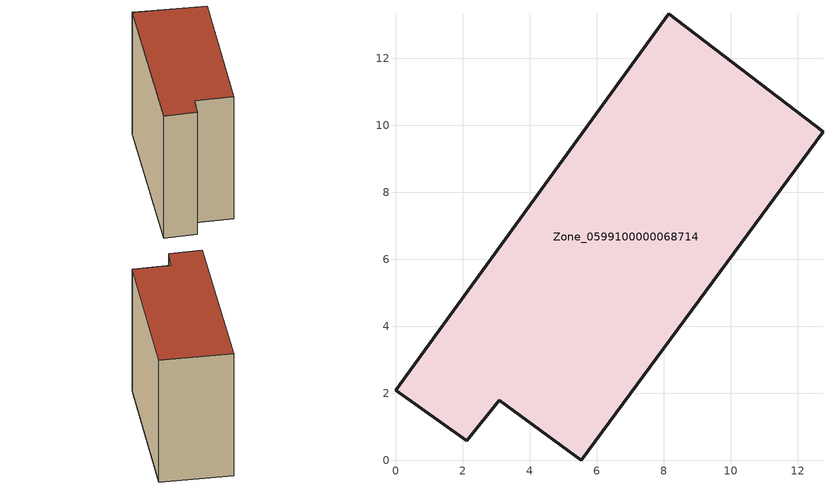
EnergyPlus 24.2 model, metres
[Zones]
Zone_0599100000068714
 floor ground (C_G): 0,2.09 8.16,13.33 12.76,9.81 5.55,0 3.1,1.8 2.13,0.58 z0
 wall outside (C_F): 8.16,13.33 0,2.09 2.13,0.58 3.1,1.8 5.55,0 12.76,9.81 8.16,13.33 z0:11.43
 roof outside (C_R): 12.76,9.81 8.16,13.33 0,2.09 2.13,0.58 3.1,1.8 5.55,0 z11.43
[BUILDING]
Pand.0599100000068714: North Axis=0; Terrain=City; Loads Convergence Tolerance Value=0.04; Temperature Convergence Tolerance Value=0.4; Solar Distribution=FullExterior; Maximum Number of Warmup Days=25; Minimum Number of Warmup Days=1
[Site:Location]
Rotterdam.The.Hague.AP_ZH_NLD Design_Conditions: Latitude=51.96; Longitude=4.45; Time Zone=1; Elevation=-4.5
[SITE:GROUNDTEMPERATURE:BUILDINGSURFACE]
18, 18, 18, 18, 18, 18, 18, 18, 18, 18, 18, 18
[MATERIAL] Thermal Absorptance=0.9; Solar Absorptance=0.7; Visible Absorptance=0.7
Name | Roughness | Thickness | Conductivity | Density | Specific Heat
G.TI.1946 | MediumSmooth | 0.15 | 1 | 540 | 1210
F.TI.1946 | Rough | 0.3 | 0.857143 | 1920 | 840
R.TI.1946 | MediumRough | 0.2 | 0.1 | 1500 | 1000
[CONSTRUCTION]
C_G: G.TI.1946
C_F: F.TI.1946
C_R: R.TI.1946
[ZONE]
Zone_0599100000068714: Type=1; Multiplier=1; Ceiling Height=Autocalculate; Volume=Autocalculate; Floor Area=autocalculate; Part of Total Floor Area=Yes
[ZONEINFILTRATION:DESIGNFLOWRATE]
Infil_Zone_0599100000068714: Zone or ZoneList or Space or SpaceList=Zone_0599100000068714; Schedule=AlwaysOn; Design Flow Rate Calculation Method=Flow/Area; Flow Rate per Floor Area=0.003; Constant Term Coefficient=1; Temperature Term Coefficient=0; Velocity Term Coefficient=0; Velocity Squared Term Coefficient=0
[HVACTEMPLATE:ZONE:IDEALLOADSAIRSYSTEM]
Zone_0599100000068714: Maximum Heating Supply Air Temperature=50; Minimum Cooling Supply Air Temperature=13; Maximum Heating Supply Air Humidity Ratio=0.0156; Minimum Cooling Supply Air Humidity Ratio=0.0077; Heating Limit=NoLimit; Cooling Limit=NoLimit; Dehumidification Control Type=ConstantSensibleHeatRatio; Cooling Sensible Heat Ratio=0.7; Dehumidification Setpoint=60; Humidification Control Type=None; Humidification Setpoint=30; Outdoor Air Method=None; Outdoor Air Flow Rate per Person=0.00944; Outdoor Air Flow Rate per Zone Floor Area=0; Outdoor Air Flow Rate per Zone=0; Demand Controlled Ventilation Type=None; Outdoor Air Economizer Type=NoEconomizer; Heat Recovery Type=None; Sensible Heat Recovery Effectiveness=0.7; Latent Heat Recovery Effectiveness=0.65
[ZONECONTROL:THERMOSTAT]
ThermostatControl_Zone_0599100000068714: Zone or ZoneList=Zone_0599100000068714; Control Type Schedule=DualSetpointControlType; Control 1=Thermostat_Zone_0599100000068714; Temperature Difference Between Cutout And Setpoint=0
[THERMOSTATSETPOINT:DUALSETPOINT]
Thermostat_Zone_0599100000068714: Heating Setpoint Temperature Schedule=HeatingSetpoint_Zone_0599100000068714; Cooling Setpoint Temperature Schedule=CoolingSetpoint_Zone_0599100000068714
[SCHEDULE:COMPACT]
HeatingSetpoint_Zone_0599100000068714: Through: 12/31, For: AllDays, Until: 24:00, 21
CoolingSetpoint_Zone_0599100000068714: Through: 12/31, For: AllDays, Until: 24:00, 24
DualSetpointControlType: Through: 12/31, For: AllDays, Until: 24:00, 4
AlwaysOn: Through: 12/31, For: AllDays, Until: 24:00, 1
